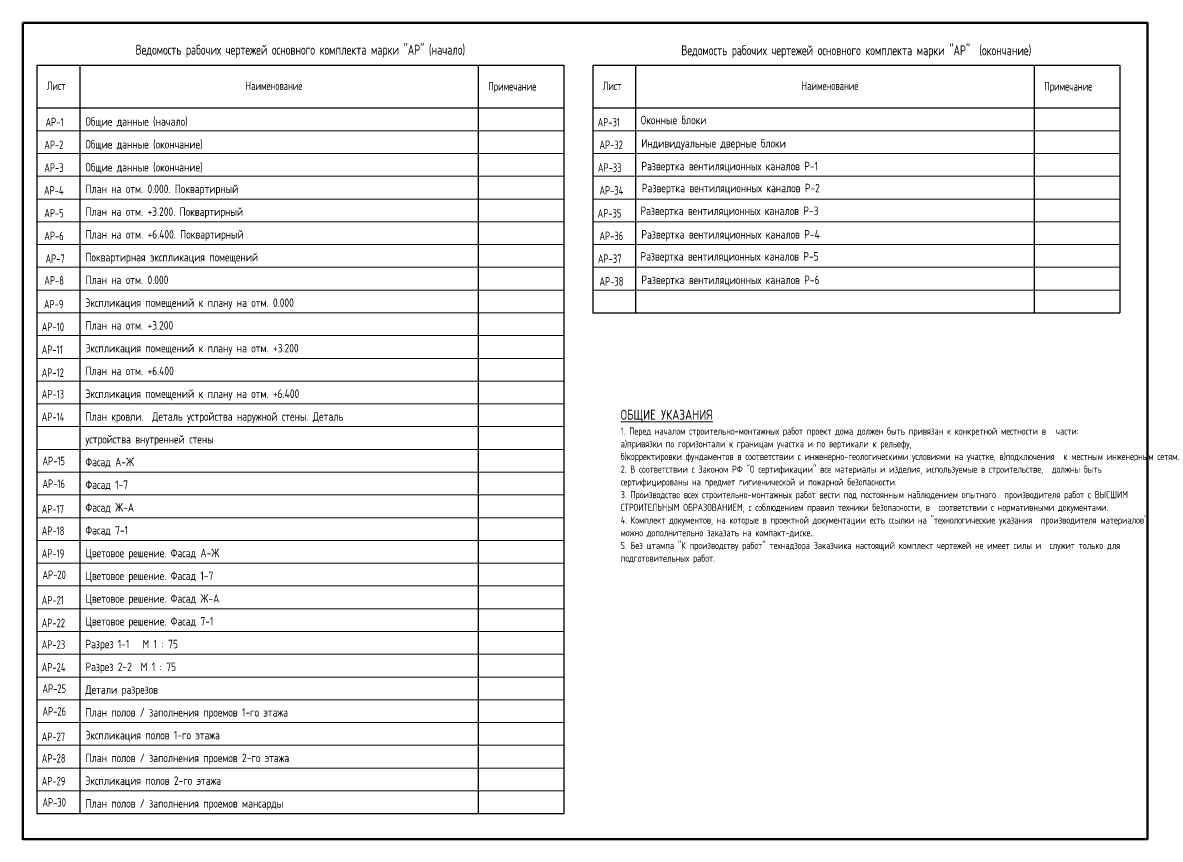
# Model space of a CAD drawing. Header units: millimetres. Extents: x -56498 to 234605, y -296269 to -29969.
# Drawn here: x 110605 to 150554, y -88369 to -59669 of the extents above; entities that cross this region are included whole.
import ezdxf
from ezdxf.enums import TextEntityAlignment as Align

# ---------------------------------------------------------------- set-up
doc = ezdxf.new("R2010")
doc.units = ezdxf.units.MM
doc.header["$LTSCALE"] = 100
for name, color, linetype, lineweight in [('0.3', 7, 'Continuous', 30), ('0.5', 7, 'Continuous', 50), ('Примітки 0.09', 200, 'Continuous', 9), ('Тонкі 0.18', 142, 'Continuous', 18)]:
    doc.layers.add(name, color=color, linetype=linetype, lineweight=lineweight)
doc.styles.add('GOST 2.304', font='CS_Gost2304.shx')
doc.styles.add('SPDS', font='SPDS.shx', dxfattribs={"width": 0.9})

msp = doc.modelspace()

# ---------------------------------------------------------------- linework, layer by layer
at = {"layer": '0.3'}
for p, q in [((111104.617, -61165.815), (111104.617, -87465.815)), ((112604.617, -61165.815), (112604.617, -87465.815)), ((126604.617, -61165.815), (126604.617, -87465.815)), ((129604.617, -61165.815), (129604.617, -87465.815))]:
    msp.add_line(p, q, dxfattribs=at)
at = {"layer": '0.3', "ltscale": 0.75}
for p, q in [((130630.444, -61165.815), (130630.444, -69865.815)), ((132130.444, -61165.815), (132130.444, -69865.815)), ((146130.444, -61165.815), (146130.444, -69865.815)), ((149130.444, -61165.815), (149130.444, -69865.815))]:
    msp.add_line(p, q, dxfattribs=at)
at = {"layer": '0.3', "extrusion": (0, 1, 0)}
for points, elevation in [([(-111104.617, 0), (-129604.617, 0)], -61165.815), ([(-130630.444, 0), (-149130.444, 0)], -61165.815), ([(-111104.617, 0), (-129604.617, 0)], -62665.815), ([(-130630.444, 0), (-149130.444, 0)], -62665.815), ([(-130630.444, 0), (-149130.444, 0)], -69865.815), ([(-111104.617, 0), (-129604.617, 0)], -87465.815)]:
    msp.add_lwpolyline(points, dxfattribs=dict(at, elevation=elevation))
at = {"layer": '0.5', "color": 0}
msp.add_lwpolyline([(110604.617, -59668.985), (150104.617, -59668.985), (150104.617, -88368.985), (110604.617, -88368.985)], close=True, dxfattribs=at)
at = {"layer": 'Тонкі 0.18', "extrusion": (0, 1, 0)}
for points, elevation in [([(-111104.617, 0), (-129604.617, 0)], -63465.815), ([(-130630.444, 0), (-149130.444, 0)], -63465.815), ([(-111104.617, 0), (-129604.617, 0)], -64265.815), ([(-130630.444, 0), (-149130.444, 0)], -64265.815), ([(-111104.617, 0), (-129604.617, 0)], -65065.815), ([(-130630.444, 0), (-149130.444, 0)], -65065.815), ([(-111104.617, 0), (-129604.617, 0)], -65865.815), ([(-130630.444, 0), (-149130.444, 0)], -65865.815), ([(-111104.617, 0), (-129604.617, 0)], -66665.815), ([(-130630.444, 0), (-149130.444, 0)], -66665.815), ([(-111104.617, 0), (-129604.617, 0)], -67465.815), ([(-130630.444, 0), (-149130.444, 0)], -67465.815), ([(-111104.617, 0), (-129604.617, 0)], -68265.815), ([(-130630.444, 0), (-149130.444, 0)], -68265.815), ([(-111104.617, 0), (-129604.617, 0)], -69065.815), ([(-130630.444, 0), (-149130.444, 0)], -69065.815), ([(-111104.617, 0), (-129604.617, 0)], -69865.815), ([(-111104.617, 0), (-129604.617, 0)], -70665.815), ([(-111104.617, 0), (-129604.617, 0)], -71465.815), ([(-111104.617, 0), (-129604.617, 0)], -72265.815), ([(-111104.617, 0), (-129604.617, 0)], -73065.815), ([(-111104.617, 0), (-129604.617, 0)], -73865.815), ([(-111104.617, 0), (-129604.617, 0)], -74665.815), ([(-111104.617, 0), (-129604.617, 0)], -75465.815), ([(-111104.617, 0), (-129604.617, 0)], -76265.815), ([(-111104.617, 0), (-129604.617, 0)], -77065.815), ([(-111104.617, 0), (-129604.617, 0)], -77865.815), ([(-111104.617, 0), (-129604.617, 0)], -78665.815), ([(-111104.617, 0), (-129604.617, 0)], -79465.815), ([(-111104.617, 0), (-129604.617, 0)], -80265.815), ([(-111104.617, 0), (-129604.617, 0)], -81065.815), ([(-111104.617, 0), (-129604.617, 0)], -81865.815), ([(-111104.617, 0), (-129604.617, 0)], -82665.815), ([(-111104.617, 0), (-129604.617, 0)], -83465.815), ([(-111104.617, 0), (-129604.617, 0)], -84265.815), ([(-111104.617, 0), (-129604.617, 0)], -85065.815), ([(-111104.617, 0), (-129604.617, 0)], -85865.815), ([(-111104.617, 0), (-129604.617, 0)], -86665.815)]:
    msp.add_lwpolyline(points, dxfattribs=dict(at, elevation=elevation))

# ---------------------------------------------------------------- texts
at = {"layer": 'Примітки 0.09', "style": 'SPDS', "width": 0.9}
for s, p in [('Ведомость рабочих чертежей основного комплекта марки "АP" (начало)', (120354.617, -60794.152)), ('Ведомость рабочих чертежей основного комплекта марки "АP"  (окончание)', (139880.444, -60811.782))]:
    msp.add_text(s, height=350, dxfattribs=at).set_placement(p, align=Align.CENTER)
for s, p in [('Лист', (111447.474, -62035.815)), ('Наименование', (118434.081, -62035.815)), ('Примечание', (126955.178, -62053.378)), ('Лист', (130973.301, -62035.815)), ('Наименование', (137959.908, -62035.815)), ('Примечание', (146481.006, -62053.378)), ('АP-1', (111404.617, -63311.454)), ('АP-31', (130794.854, -63316.279)), ('АP-2', (111361.76, -64111.454)), ('АP-32', (130858.042, -64111.454)), ('АP-3', (111361.76, -64911.454)), ('АP-33', (130804.606, -64911.454)), ('АP-4', (111351.045, -65711.454)), ('АP-34', (130858.042, -65711.454)), ('АP-5', (111361.76, -66511.454)), ('АP-35', (130794.854, -66516.279)), ('АP-6', (111361.76, -67311.454)), ('АP-36', (130858.042, -67311.454)), ('АP-7', (111404.617, -68111.454)), ('АP-37', (130804.606, -68111.454)), ('АP-8', (111361.76, -68874.615)), ('АP-38', (130858.042, -68911.454)), ('АP-9', (111351.045, -69711.454)), ('АP-10', (111272.421, -70507.768)), ('АP-11', (111270.024, -71309.905)), ('АP-12', (111269.027, -72116.279)), ('АP-13', (111270.343, -72875.042)), ('АP-14', (111270.343, -73675.042)), ('АP-15', (111296.813, -75222.654)), ('АP-16', (111296.813, -76022.654)), ('АP-17', (111269.027, -76916.279)), ('АP-18', (111270.343, -77675.042)), ('АP-19', (111270.343, -78475.042)), ('АP-20', (111296.813, -79222.654)), ('АP-21', (111269.027, -80116.279)), ('АP-22', (111269.027, -80916.279)), ('АP-23', (111270.343, -81675.042)), ('АP-24', (111270.343, -82475.042)), ('АP-25', (111296.813, -83222.654)), ('АP-26', (111296.813, -84022.654)), ('АP-27', (111269.027, -84916.279)), ('АP-28', (111270.343, -85675.042)), ('АP-29', (111270.343, -86475.042)), ('АP-30', (111296.813, -87222.654))]:
    msp.add_text(s, height=300, dxfattribs=at).set_placement(p)
at = {"layer": 'Примітки 0.09', "style": 'SPDS'}
for s, p in [('Общие данные (начало)', (112804.617, -63290.55)), ('Оконные блоки', (132311.838, -63237.456)), ('Общие данные (окончание) ', (112804.617, -64090.55)), ('Индивидуальные дверные блоки', (132330.444, -64057.456)), ('Общие данные (окончание) ', (112804.617, -64897.578)), ('Развертка вентиляционных каналов Р-1', (132330.444, -64857.456)), ('План на отм. 0.000. Поквартирный', (112804.617, -65657.456)), ('Развертка вентиляционных каналов Р-2', (132350.476, -65629.815)), ('План на отм. +3.200. Поквартирный', (112804.617, -66457.456)), ('Развертка вентиляционных каналов Р-3', (132297.04, -66429.815)), ('План на отм. +6.400. Поквартирный', (112804.617, -67257.456)), ('Развертка вентиляционных каналов Р-4', (132330.444, -67257.456)), ('Поквартирная экспликация помещений', (112804.617, -68057.456)), ('Развертка вентиляционных каналов Р-5', (132297.04, -68029.815)), ('План на отм. 0.000', (112804.617, -68857.456)), ('Развертка вентиляционных каналов Р-6', (132330.444, -68857.456)), ('Экспликация помещений к плану на отм. 0.000  ', (112804.617, -69657.456)), ('План на отм. +3.200', (112804.617, -70457.456)), ('Экспликация помещений к плану на отм. +3.200', (112804.617, -71257.456)), ('План на отм. +6.400', (112804.617, -72057.456)), ('Экспликация помещений к плану на отм. +6.400', (112804.617, -72857.456)), ('План кровли.  Деталь устройства наружной стены. Деталь', (112804.617, -73657.456)), ('устройства внутренней стены ', (112804.617, -74457.456)), ('Фасад А-Ж', (112804.617, -75257.456)), ('Фасад 1-7', (112804.617, -76057.456)), ('Фасад Ж-А', (112804.617, -76857.456)), ('Фасад 7-1', (112804.617, -77657.456)), ('Цветовое решение. Фасад А-Ж', (112804.617, -78457.456)), ('Цветовое решение. Фасад 1-7', (112804.617, -79257.456)), ('Цветовое решение. Фасад Ж-А', (112804.617, -80057.456)), ('Цветовое решение. Фасад 7-1', (112804.617, -80857.456)), ('Разрез 1-1   М 1 : 75', (112804.617, -81657.456)), ('Разрез 2-2  М 1 : 75', (112804.617, -82457.456)), ('Детали разрезов ', (112804.617, -83257.456)), ('План полов / заполнения проемов 1-го этажа', (112804.617, -84057.456)), ('Экспликация полов 1-го этажа', (112804.617, -84857.456)), ('План полов / заполнения проемов 2-го этажа', (112804.617, -85657.456)), ('Экспликация полов 2-го этажа', (112804.617, -86457.456)), ('План полов / заполнения проемов мансарды', (112804.617, -87257.456))]:
    msp.add_text(s, height=300, dxfattribs=at).set_placement(p)
at = {"layer": 'Примітки 0.09', "ltscale": 2, "insert": (131604.617, -73272.279), "char_height": 250, "width": 18240.29245, "attachment_point": 1, "line_spacing_factor": 1.071429, "style": 'GOST 2.304'}
msp.add_mtext('{\\H1.4x;\\LОБЩИЕ УКАЗАНИЯ\\P\\H0.7144x;\\l1. Перед началом строительно-монтажных работ проект дома должен быть привязан к конкретной местности в \\H1.715x; \\H0.5829x;части: \\H1.094x; \\H0.9142x;\\Pа)привязки по горизонтали к границам участка и по вертикали к рельефу, \\H1.441x; \\H0.6941x;\\Pб)корректировки фундаментов в соответствии с инженерно-геологическими условиями на участке, в)подключения \\H1.355x; \\H0.7382x;к местным инженерным сетям.\\H1.292x; \\H0.7743x;\\P2. В соответствии с Законом РФ "О сертификации" все материалы и изделия, используемые в строительстве, \\H1.333x; \\H0.7499x;должны быть сертифицированы на предмет гигиенической и пожарной безопасности.\\H1.317x; \\H0.759x;\\P3. Производство всех строительно-монтажных работ вести под постоянным наблюдением опытного \\H1.295x; \\H0.772x;производителя работ с ВЫСШИМ СТРОИТЕЛЬНЫМ ОБРАЗОВАНИЕМ, с соблюдением правил техники безопасности, в \\H1.326x; \\H0.7544x;соответствии с нормативными документами.\\H1.305x; \\H0.7663x;\\P4. Комплект документов, на которые в проектной документации есть ссылки на "технологические указания \\H1.301x; \\H0.7688x;производителя материалов", можно дополнительно заказать на компакт-диске..\\H1.303x; \\H0.7677x;\\P5. Без штампа "К производству работ" технадзора Заказчика настоящий комплект чертежей не имеет силы и \\H1.302x; \\H0.7682x;служит только для подготовительных работ.\\H1.302x; }', dxfattribs=at)

doc.saveas('drawing.dxf')
